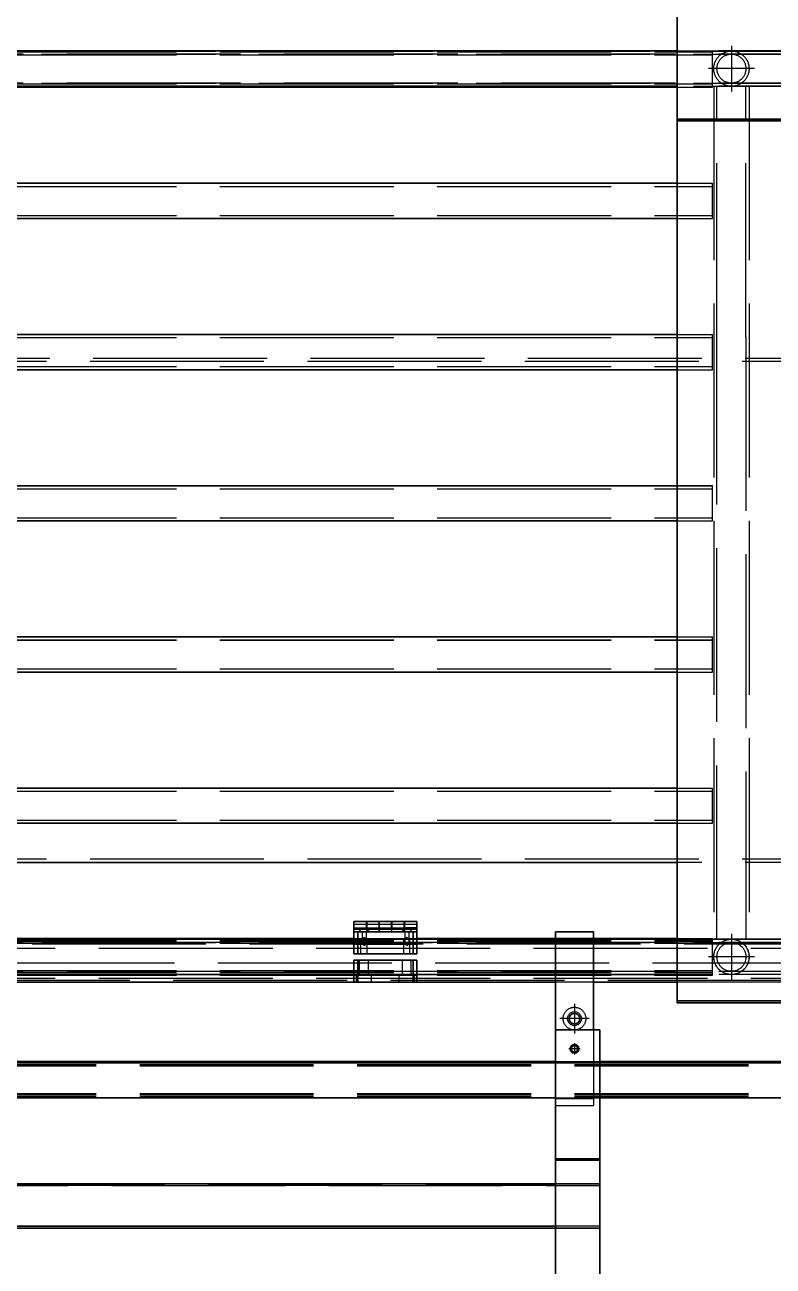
# Model space of a CAD drawing. Header units: millimetres. Extents: x -73083 to 81340, y -6859 to 6812.
# Drawn here: x -63534 to -62940, y -275 to 711 of the extents above; entities that cross this region are included whole.
import ezdxf

# ---------------------------------------------------------------- set-up
doc = ezdxf.new("R2010")
doc.units = ezdxf.units.MM
doc.linetypes.add('AM_ISO02W050', pattern=[7.5, 6, -1.5])
doc.linetypes.add('AM_ISO08W050', pattern=[18, 12, -1.5, 3, -1.5])
doc.layers.add('AM_7', color=2, linetype='AM_ISO08W050', lineweight=25)
doc.layers.add('AM_HID', color=1, linetype='AM_ISO02W050', lineweight=25)

msp = doc.modelspace()

# ---------------------------------------------------------------- linework, layer by layer
at = {"color": 7, "lineweight": 35, "ltscale": 23}
for p, q in [((-63016.43766, 635.75543), (-63016.43766, 2585.75543)), ((-63016.43815, 689.78332), (-63968.32096, 689.78338)), ((-63016.43766, 689.77917), (-63968.32048, 689.77923)), ((-63968.31803, 689.7843), (-63016.44011, 689.7843)), ((-63016.43766, 661.77917), (-63968.32048, 661.77923)), ((-63968.32048, 661.14056), (-63016.43766, 661.1405)), ((-63968.31803, 661.12854), (-63016.44011, 661.12854)), ((-63016.43913, 635.76232), (-63016.43913, -64.23774)), ((-63016.43766, 634.25653), (-63016.43766, 635.75653)), ((-63016.43766, 635.75653), (-62771.43766, 635.75653)), ((-63016.43766, 635.75543), (-62771.43766, 635.75543)), ((-63016.43766, 634.25653), (-62771.43766, 634.25653)), ((-64069.47038, 584.78326), (-63016.44059, 584.78326)), ((-64069.46843, 584.76354), (-63016.43913, 584.76354)), ((-64069.46843, 556.76354), (-63016.43913, 556.76354)), ((-64069.46843, 464.76354), (-63016.43913, 464.76354)), ((-63547.06218, 464.78326), (-63016.44059, 464.78326)), ((-64069.46843, 436.76354), (-63016.43913, 436.76354)), ((-64069.46843, 344.76354), (-63016.43913, 344.76354)), ((-64069.46843, 316.76361), (-63016.43913, 316.76348)), ((-64069.46843, 224.76361), (-63016.43913, 224.76348)), ((-64069.46843, 196.76361), (-63016.43913, 196.76348)), ((-64069.46843, 104.76361), (-63016.43913, 104.76348)), ((-64069.46843, 76.76361), (-63016.43913, 76.76348)), ((-63016.43962, 45.76177), (-64069.4694, 45.7619)), ((-63263.12223, -1.23517), (-63273.02214, -1.23517)), ((-63273.02214, -1.23517), (-63273.02214, -7.2353)), ((-63266.02214, -7.2353), (-63273.02214, -7.2353)), ((-63273.02214, -7.2353), (-63273.02214, -9.2353)), ((-63273.02214, -9.2353), (-63266.02214, -9.2353)), ((-63273.02214, -9.23554), (-63273.02214, -26.73554)), ((-63270.02214, -9.23566), (-63273.02214, -9.23554)), ((-63226.02214, -9.23566), (-63270.02214, -9.23566)), ((-63270.02214, -9.23566), (-63270.02214, -26.73566)), ((-63266.02214, -7.2353), (-63230.02214, -7.2353)), ((-63266.02214, -9.2353), (-63230.02214, -9.2353)), ((-63263.12223, -1.23517), (-63263.12223, -7.23517)), ((-63263.12223, -3.23517), (-63262.89714, -3.23517)), ((-63263.12223, -7.23517), (-63252.92253, -7.23517)), ((-63262.89714, -6.89399), (-63262.89714, -1.23517)), ((-63253.09733, -1.23517), (-63262.89714, -1.23517)), ((-63253.09733, -6.89399), (-63262.89714, -6.89399)), ((-63253.09733, -1.23517), (-63253.09733, -6.89399)), ((-63253.09733, -3.23517), (-63252.92253, -3.23517)), ((-63243.12223, -1.23517), (-63252.92253, -1.23517)), ((-63252.92253, -1.23517), (-63252.92253, -7.2353)), ((-63243.12223, -1.23517), (-63243.12223, -7.2353)), ((-63243.12223, -3.23517), (-63242.94743, -3.23517)), ((-63243.12223, -7.23517), (-63232.92253, -7.23517)), ((-63242.94743, -6.89399), (-63242.94743, -1.23517)), ((-63233.14714, -1.23517), (-63242.94743, -1.23517)), ((-63242.94743, -6.89399), (-63233.14714, -6.89399)), ((-63233.14714, -1.23517), (-63233.14714, -6.89399)), ((-63233.14714, -3.23517), (-63232.92253, -3.23517)), ((-63223.02214, -1.23517), (-63232.92253, -1.23517)), ((-63232.92253, -1.23517), (-63232.92253, -7.24335)), ((-63223.02214, -7.2353), (-63230.02214, -7.2353)), ((-63230.02214, -9.2353), (-63223.02214, -9.2353)), ((-63226.02214, -9.23566), (-63223.02214, -9.23554)), ((-63226.02214, -9.23566), (-63226.02214, -26.73566)), ((-63223.02214, -1.23517), (-63223.02214, -7.2353)), ((-63223.02214, -7.23517), (-63223.02214, -3.23517)), ((-63223.02214, -3.23517), (-63223.02214, -6.06452)), ((-63223.02214, -7.2353), (-63223.02214, -9.2353)), ((-63223.02214, -9.23554), (-63223.02214, -26.73554)), ((-63083.02214, -9.23554), (-63113.02214, -9.23554)), ((-63113.02214, -87.23554), (-63113.02214, -9.23554)), ((-63083.02214, -9.23554), (-63083.02214, -87.23554)), ((-63873.02214, -15.23542), (-63273.02262, -15.23542)), ((-63573.02214, -14.57477), (-63273.02311, -14.57477)), ((-63273.0236, -15.21418), (-63573.02214, -15.21418)), ((-63273.02311, -15.22675), (-63573.02214, -15.22675)), ((-63273.02311, -15.23017), (-63573.02165, -15.23017)), ((-63113.02311, -15.21418), (-63223.0236, -15.21418)), ((-63223.02311, -14.57477), (-63113.02214, -14.57477)), ((-63113.02311, -15.22675), (-63223.02311, -15.22675)), ((-63113.02311, -15.23017), (-63223.02311, -15.23017)), ((-63223.02262, -15.23542), (-63200.96843, -15.23542)), ((-63200.96843, -15.23542), (-63198.46843, -15.23542)), ((-63198.46843, -15.23542), (-63113.02214, -15.23542)), ((-63016.44011, -15.21418), (-63083.02311, -15.21418)), ((-63016.44011, -15.22675), (-63083.02311, -15.22675)), ((-63016.43962, -15.23017), (-63083.02311, -15.23017)), ((-63083.02214, -14.57477), (-63016.44011, -14.57477)), ((-63083.02214, -15.23542), (-63016.43913, -15.23542)), ((-63273.02214, -26.73554), (-63270.02214, -26.73566)), ((-63270.02214, -26.73566), (-63226.02214, -26.73566)), ((-63223.02214, -26.73554), (-63226.02214, -26.73566)), ((-63273.02214, -49.23554), (-63273.02214, -31.73554)), ((-63270.02214, -31.73566), (-63273.02214, -31.73554)), ((-63270.02214, -49.23566), (-63270.02214, -31.73566)), ((-63270.02214, -31.73566), (-63226.02214, -31.73566)), ((-63226.02214, -31.73566), (-63223.02214, -31.73554)), ((-63226.02214, -49.23566), (-63226.02214, -31.73566)), ((-63223.02214, -49.23554), (-63223.02214, -31.73554)), ((-63273.02262, -43.23542), (-63873.02214, -43.23542)), ((-63273.02262, -49.23505), (-63648.02214, -49.23505)), ((-63270.02214, -49.23566), (-63273.02214, -49.23554)), ((-63226.02214, -49.23566), (-63270.02214, -49.23566)), ((-63226.02214, -49.23566), (-63223.02214, -49.23554)), ((-63113.02214, -43.23542), (-63223.02262, -43.23542)), ((-63113.02214, -49.23505), (-63223.02214, -49.23505)), ((-63016.43913, -43.23542), (-63083.02214, -43.23542)), ((-63016.43913, -49.23505), (-63083.02214, -49.23505)), ((-63016.44401, -65.72529), (-63016.44401, -64.22529)), ((-63016.44401, -65.72529), (-62845.44401, -65.72529)), ((-62771.43913, -64.23774), (-63016.43913, -64.23774)), ((-63113.02214, -87.23554), (-63113.02214, -189.44819)), ((-63113.02214, -87.23554), (-63078.02214, -87.23554)), ((-63078.02214, -87.23554), (-63078.02214, -189.44819)), ((-63948.02311, -112.15497), (-63113.02165, -112.15497)), ((-63948.02214, -113.23542), (-63113.02214, -113.23542)), ((-63078.02311, -112.15497), (-62893.31511, -112.15497)), ((-63078.02214, -113.23542), (-62883.02214, -113.23542)), ((-63948.02214, -141.23542), (-63113.02214, -141.23542)), ((-63078.02214, -141.23542), (-62883.02214, -141.23542)), ((-63113.02214, -189.44819), (-63113.02214, -699.1092)), ((-63078.02214, -189.44819), (-63113.02214, -189.44819)), ((-63078.02214, -189.44819), (-63078.02214, -699.1092)), ((-63113.02311, -209.25544), (-63948.02311, -209.25544)), ((-63113.02214, -209.26117), (-63948.02214, -209.26117)), ((-63078.02214, -209.26117), (-63078.02214, -243.06867)), ((-63113.02214, -243.06867), (-63948.02214, -243.06867)), ((-63113.02214, -244.62153), (-63948.02214, -244.62153)), ((-63078.02214, -244.62153), (-63078.02214, -243.06867))]:
    msp.add_line(p, q, dxfattribs=at)
for centre, radius in [((-63098.02214, -78.23554), 4.188), ((-63098.02214, -102.23554), 3.5), ((-63098.02214, -102.23554), 2.4585)]:
    msp.add_circle(centre, radius, dxfattribs=at)
at = {"layer": 'AM_7', "ltscale": 23}
for p, q in [((-62973.46891, 693.9793), (-62973.46891, 657.57928)), ((-62955.26921, 675.77929), (-62991.66911, 675.77929)), ((-62973.47233, -14.28022), (-62973.47233, -44.18012)), ((-62973.47184, -11.02875), (-62973.47184, -47.42878)), ((-62973.44352, -11.01423), (-62973.44352, -47.41425)), ((-62955.27214, -29.2287), (-62991.67204, -29.2287)), ((-62955.24382, -29.21418), (-62991.64323, -29.21418)), ((-62958.52214, -29.23017), (-62988.42204, -29.23017)), ((-63098.02214, -66.53534), (-63098.02214, -89.93537)), ((-63086.32243, -78.2353), (-63109.72233, -78.2353)), ((-63098.02214, -97.68561), (-63098.02214, -106.78559)), ((-63093.47233, -102.23554), (-63102.57243, -102.23554))]:
    msp.add_line(p, q, dxfattribs=at)
at = {"layer": 'AM_HID', "ltscale": 23}
for p, q in [((-62845.47087, 689.7843), (-64038.47038, 689.7843)), ((-64038.46843, 689.76458), (-62845.46843, 689.76458)), ((-62845.46843, 689.76458), (-64038.46843, 689.76458)), ((-62845.4655, 689.77062), (-64038.4655, 689.77069)), ((-62845.46598, 689.76739), (-64038.4655, 689.76745)), ((-63016.44011, 689.7843), (-62845.47087, 689.7843)), ((-62845.46843, 689.78332), (-63016.43815, 689.78332)), ((-62845.46891, 689.77917), (-63016.43766, 689.77917)), ((-64069.46891, 689.14135), (-62988.46891, 689.14135)), ((-64069.46891, 689.14056), (-62988.46891, 689.1405)), ((-64069.46891, 686.64135), (-62988.46891, 686.64135)), ((-64069.46891, 686.64056), (-62988.46891, 686.6405)), ((-64069.46843, 689.14294), (-62988.46843, 689.14294)), ((-64069.46843, 689.14215), (-62988.46843, 689.14215)), ((-64069.46843, 686.64294), (-62988.46843, 686.64294)), ((-64069.46843, 686.64215), (-62988.46843, 686.64215)), ((-64069.4655, 689.13043), (-62988.4655, 689.13043)), ((-64069.4655, 689.12982), (-62988.4655, 689.12976)), ((-64069.4655, 689.12921), (-62988.4655, 689.12915)), ((-64069.4655, 689.12854), (-62988.4655, 689.12854)), ((-64069.4655, 686.63043), (-62988.4655, 686.63043)), ((-64069.4655, 686.62982), (-62988.4655, 686.62976)), ((-64069.4655, 686.62921), (-62988.4655, 686.62915)), ((-64069.4655, 686.62854), (-62988.4655, 686.62854)), ((-64038.47038, 687.2843), (-62845.47087, 687.2843)), ((-62845.47087, 687.2843), (-64038.47038, 687.2843)), ((-62845.46891, 687.27917), (-64038.4694, 687.27923)), ((-62845.46843, 687.28332), (-64038.46843, 687.28338)), ((-64038.46843, 687.26458), (-62845.46843, 687.26458)), ((-62845.46843, 687.26458), (-64038.46843, 687.26458)), ((-62845.4655, 687.27062), (-64038.4655, 687.27069)), ((-62845.46598, 687.26739), (-64038.4655, 687.26745)), ((-62988.46891, 675.14044), (-62988.46891, 689.1405)), ((-62988.46891, 661.1405), (-62988.46891, 675.14044)), ((-64069.46891, 663.64135), (-62988.46891, 663.64135)), ((-64069.46891, 663.64056), (-62988.46891, 663.6405)), ((-64069.46891, 661.14135), (-62988.46891, 661.14135)), ((-64069.46843, 663.64294), (-62988.46843, 663.64294)), ((-64069.46843, 663.64215), (-62988.46843, 663.64215)), ((-64069.46843, 661.14294), (-62988.46843, 661.14294)), ((-64069.46843, 661.14215), (-62988.46843, 661.14215)), ((-64069.4655, 663.63043), (-62988.4655, 663.63043)), ((-64069.4655, 663.62982), (-62988.4655, 663.62976)), ((-64069.4655, 663.62921), (-62988.4655, 663.62915)), ((-64069.4655, 663.62854), (-62988.4655, 663.62854)), ((-64069.4655, 661.13043), (-62988.4655, 661.13043)), ((-64069.4655, 661.12982), (-62988.4655, 661.12976)), ((-64069.4655, 661.12921), (-62988.4655, 661.12915)), ((-64038.47038, 664.2843), (-62845.47087, 664.2843)), ((-62845.47087, 664.2843), (-64038.47038, 664.2843)), ((-64038.47038, 661.7843), (-62845.47087, 661.7843)), ((-62845.47087, 661.7843), (-64038.47038, 661.7843)), ((-62845.46891, 664.27917), (-64038.4694, 664.27923)), ((-62845.46843, 664.28332), (-64038.46843, 664.28338)), ((-64038.46843, 664.26458), (-62845.46843, 664.26458)), ((-62845.46843, 664.26458), (-64038.46843, 664.26458)), ((-62845.46843, 661.78332), (-64038.46843, 661.78338)), ((-64038.46843, 661.76458), (-62845.46843, 661.76458)), ((-62845.46843, 661.76458), (-64038.46843, 661.76458)), ((-62845.4655, 664.27062), (-64038.4655, 664.27069)), ((-62845.46598, 664.26739), (-64038.4655, 664.26745)), ((-62845.4655, 661.77062), (-64038.4655, 661.77069)), ((-62845.46598, 661.76739), (-64038.4655, 661.76745)), ((-63016.44011, 661.12854), (-62988.4655, 661.12854)), ((-62845.46891, 661.77917), (-63016.43766, 661.77917)), ((-63016.43766, 661.1405), (-62988.46891, 661.1405)), ((-62987.47087, 661.7843), (-62980.18278, 661.7843)), ((-62987.47087, 661.7843), (-62987.47087, -15.21564)), ((-62987.46843, 661.76458), (-62980.18034, 661.76458)), ((-62987.46843, 661.76458), (-62987.46843, -15.23542)), ((-62984.97087, 462.78436), (-62984.97087, 661.7843)), ((-62984.96843, 462.76458), (-62984.96843, 661.76458)), ((-62980.18278, 661.7843), (-62959.47087, 661.7843)), ((-62980.18034, 661.76458), (-62959.46843, 661.76458)), ((-62961.97087, 462.78436), (-62961.97087, 661.7843)), ((-62961.96843, 462.76458), (-62961.96843, 661.76458)), ((-62959.47087, 661.7843), (-62959.47087, -15.21564)), ((-62959.46843, 661.76458), (-62959.46843, -15.23542)), ((-63016.44206, 635.77655), (-62816.44792, 635.77655)), ((-63016.44206, 634.26043), (-62771.44206, 634.26043)), ((-64069.47038, 582.28326), (-62988.47087, 582.28326)), ((-64069.46843, 582.26354), (-62988.46843, 582.26354)), ((-63016.44059, 584.78326), (-62988.47087, 584.78326)), ((-63016.43913, 584.76354), (-62988.46843, 584.76354)), ((-62988.47087, 584.76269), (-62988.47087, 584.78326)), ((-62988.46843, 556.76354), (-62988.46843, 584.76354)), ((-64069.47038, 559.28326), (-62988.47087, 559.28326)), ((-64069.47038, 556.78326), (-62988.47087, 556.78326)), ((-64069.46843, 559.26354), (-62988.46843, 559.26354)), ((-63016.43913, 556.76354), (-62988.46843, 556.76354)), ((-63016.44059, 464.78326), (-62988.47087, 464.78326)), ((-63016.43913, 464.76354), (-62988.46843, 464.76354)), ((-62988.47087, 464.76269), (-62988.47087, 464.78326)), ((-62988.46843, 436.76354), (-62988.46843, 464.76354)), ((-64069.47038, 462.28326), (-62988.47087, 462.28326)), ((-64069.46843, 462.26354), (-62988.46843, 462.26354)), ((-62984.97087, -15.21564), (-62984.97087, 462.78436)), ((-62984.96843, -15.23542), (-62984.96843, 462.76458)), ((-62961.97087, 462.78436), (-62961.97087, -15.21564)), ((-62961.96843, 462.76458), (-62961.96843, -15.23542)), ((-62824.43913, 445.76177), (-64097.4694, 445.76184)), ((-62826.93913, 443.26184), (-64221.93913, 443.2619)), ((-64069.47038, 439.28326), (-62988.47087, 439.28326)), ((-64069.47038, 436.78326), (-62988.47087, 436.78326)), ((-64069.46843, 439.26354), (-62988.46843, 439.26354)), ((-63016.43913, 436.76354), (-62988.46843, 436.76354)), ((-64069.47038, 344.78326), (-62988.47087, 344.78326)), ((-64069.47038, 342.28326), (-62988.47087, 342.28326)), ((-64069.46843, 342.26354), (-62988.46843, 342.26354)), ((-63016.43913, 344.76354), (-62988.46843, 344.76354)), ((-62988.47087, 344.76269), (-62988.47087, 344.78326)), ((-62988.46843, 316.76348), (-62988.46843, 344.76354)), ((-64069.47038, 319.28326), (-62988.47087, 319.28326)), ((-64069.47038, 316.78326), (-62988.47087, 316.78326)), ((-64069.46843, 319.26354), (-62988.46843, 319.26354)), ((-63016.43913, 316.76348), (-62988.46843, 316.76348)), ((-64069.47038, 224.78326), (-62988.47087, 224.78326)), ((-64069.47038, 222.28326), (-62988.47087, 222.28326)), ((-64069.46843, 222.26361), (-62988.46843, 222.26348)), ((-63016.43913, 224.76348), (-62988.46843, 224.76348)), ((-62988.47087, 224.76275), (-62988.47087, 224.78326)), ((-62988.46843, 196.76348), (-62988.46843, 224.76348)), ((-64069.47038, 199.28326), (-62988.47087, 199.28326)), ((-64069.46843, 199.26361), (-62988.46843, 199.26348)), ((-64069.47038, 196.78326), (-62988.47087, 196.78326)), ((-63016.43913, 196.76348), (-62988.46843, 196.76348)), ((-64069.47038, 104.78326), (-62988.47087, 104.78326)), ((-64069.47038, 102.28326), (-62988.47087, 102.28326)), ((-64069.46843, 102.26361), (-62988.46843, 102.26348)), ((-63016.43913, 104.76348), (-62988.46843, 104.76348)), ((-62988.47087, 104.76275), (-62988.47087, 104.78326)), ((-62988.46843, 76.76348), (-62988.46843, 104.76348)), ((-64069.47038, 79.28326), (-62988.47087, 79.28326)), ((-64069.46843, 79.26361), (-62988.46843, 79.26348)), ((-64069.47038, 76.78326), (-62988.47087, 76.78326)), ((-63016.43913, 76.76348), (-62988.46843, 76.76348)), ((-62826.93913, 48.26177), (-64221.93913, 48.2619)), ((-62824.43913, 45.76177), (-63016.43962, 45.76177)), ((-63273.02214, -3.23517), (-63263.12223, -3.23517)), ((-63273.02214, -7.23517), (-63273.02214, -3.23517)), ((-63273.02214, -6.06452), (-63273.02214, -3.23517)), ((-63273.02214, -3.23517), (-63263.12223, -3.23517)), ((-63273.02214, -6.06452), (-63263.12223, -6.06452)), ((-63273.02214, -6.89386), (-63263.12223, -6.89386)), ((-63273.02214, -7.23517), (-63263.12223, -7.23517)), ((-63273.02214, -7.23517), (-63263.12223, -7.23517)), ((-63273.02214, -9.23505), (-63223.02214, -9.23505)), ((-63270.02214, -26.73517), (-63270.02214, -9.23517)), ((-63267.27214, -9.23505), (-63269.27214, -7.23505)), ((-63267.27214, -9.2353), (-63269.27214, -7.2353)), ((-63266.64323, -9.23493), (-63266.64323, -19.23493)), ((-63266.64323, -9.2353), (-63266.64323, -19.2353)), ((-63263.40153, -9.2353), (-63263.40153, -19.2353)), ((-63263.40104, -9.23493), (-63263.40104, -19.23493)), ((-63263.12223, -6.06452), (-63263.12223, -3.23517)), ((-63263.12223, -7.23517), (-63252.92253, -7.23517)), ((-63263.12223, -7.23517), (-63263.12223, -9.23517)), ((-63262.89714, -3.23517), (-63253.09733, -3.23517)), ((-63262.89714, -3.23517), (-63253.09733, -3.23517)), ((-63262.89714, -6.06452), (-63253.09733, -6.06452)), ((-63262.89714, -7.23517), (-63262.89714, -6.89448)), ((-63262.89714, -9.23517), (-63262.89714, -7.23517)), ((-63262.77214, -9.23505), (-63260.77214, -7.23505)), ((-63262.77214, -9.2353), (-63260.77214, -7.2353)), ((-63253.09733, -7.23517), (-63253.09733, -6.64936)), ((-63253.09733, -9.23517), (-63253.09733, -7.23517)), ((-63252.92253, -3.23517), (-63243.12223, -3.23517)), ((-63252.92253, -3.23517), (-63252.92253, -6.06452)), ((-63252.92253, -3.23517), (-63243.12223, -3.23517)), ((-63252.92253, -6.06452), (-63243.12223, -6.06452)), ((-63252.92253, -6.89386), (-63243.12223, -6.89386)), ((-63252.92253, -7.23517), (-63243.12223, -7.23517)), ((-63252.92253, -7.23517), (-63243.12223, -7.23517)), ((-63252.92253, -7.2353), (-63252.92253, -9.23517)), ((-63243.12223, -6.06452), (-63243.12223, -3.23517)), ((-63243.12223, -7.23517), (-63232.92253, -7.23517)), ((-63243.12223, -7.2353), (-63243.12223, -9.23517)), ((-63242.94743, -3.23517), (-63233.14714, -3.23517)), ((-63242.94743, -3.23517), (-63233.14714, -3.23517)), ((-63242.94743, -6.06452), (-63233.14714, -6.06452)), ((-63242.94743, -7.23517), (-63242.94743, -6.89448)), ((-63242.94743, -9.23517), (-63242.94743, -7.23517)), ((-63233.27214, -9.23505), (-63235.27214, -7.23505)), ((-63233.27214, -9.2353), (-63235.27214, -7.2353)), ((-63233.14714, -7.23517), (-63233.14714, -6.64936)), ((-63233.14714, -9.23517), (-63233.14714, -7.23517)), ((-63232.92253, -3.23517), (-63223.02214, -3.23517)), ((-63232.92253, -3.23517), (-63232.92253, -6.06452)), ((-63232.92253, -3.23517), (-63223.02214, -3.23517)), ((-63223.02214, -6.06452), (-63232.92253, -6.06452)), ((-63223.02214, -6.89386), (-63232.92253, -6.89386)), ((-63232.92253, -7.23517), (-63223.02214, -7.23517)), ((-63232.92253, -7.23517), (-63223.02214, -7.23517)), ((-63232.92253, -7.24335), (-63232.92253, -9.23517)), ((-63232.64323, -9.23493), (-63232.64323, -19.23493)), ((-63232.64323, -9.2353), (-63232.64323, -19.2353)), ((-63229.40153, -9.2353), (-63229.40153, -19.2353)), ((-63229.40104, -9.23493), (-63229.40104, -19.23493)), ((-63228.77214, -9.23505), (-63226.77214, -7.23505)), ((-63228.77214, -9.2353), (-63226.77214, -7.2353)), ((-63226.02214, -26.73517), (-63226.02214, -9.23517)), ((-64069.47233, -15.86933), (-62988.47233, -15.86933)), ((-64069.47233, -18.36933), (-62988.47233, -18.36933)), ((-64069.47184, -15.86713), (-62988.47184, -15.86713)), ((-64069.47184, -15.86786), (-62988.47184, -15.86786)), ((-64069.47184, -15.8686), (-62988.47184, -15.8686)), ((-64069.47184, -18.36713), (-62988.47184, -18.36713)), ((-64069.47184, -18.36786), (-62988.47184, -18.36786)), ((-64069.47184, -18.3686), (-62988.47184, -18.3686)), ((-64069.44352, -17.07477), (-62988.44352, -17.07477)), ((-64069.44303, -14.5749), (-62988.44303, -14.57502)), ((-64069.44303, -14.57514), (-62988.44303, -14.57514)), ((-64069.44303, -14.57538), (-62988.44303, -14.57538)), ((-64069.44303, -14.57551), (-62988.44303, -14.57563)), ((-64069.44303, -14.57575), (-62988.44303, -14.57575)), ((-64069.44303, -14.57587), (-62988.44303, -14.57599)), ((-64069.44303, -17.0749), (-62988.44303, -17.07502)), ((-64069.44303, -17.07514), (-62988.44303, -17.07514)), ((-64069.44303, -17.07538), (-62988.44303, -17.07538)), ((-64069.44303, -17.07551), (-62988.44303, -17.07563)), ((-64069.44303, -17.07575), (-62988.44303, -17.07575)), ((-64069.44303, -17.07587), (-62988.44303, -17.07599)), ((-62845.47233, -17.73017), (-64038.47233, -17.73017)), ((-62845.47184, -17.72675), (-64038.47136, -17.72675)), ((-64038.47038, -15.21564), (-63228.47087, -15.21564)), ((-64038.47038, -17.71564), (-62845.47087, -17.71564)), ((-64038.46843, -17.73542), (-62845.46843, -17.73542)), ((-62845.44352, -17.71418), (-64038.44352, -17.71418)), ((-62845.44255, -15.21576), (-64038.44255, -15.21576)), ((-62845.44255, -17.71576), (-64038.44255, -17.71576)), ((-62873.02214, -19.23505), (-63648.02214, -19.23505)), ((-63223.0236, -15.21418), (-63273.0236, -15.21418)), ((-63273.02311, -14.57477), (-63223.02311, -14.57477)), ((-63223.02311, -15.22675), (-63273.02311, -15.22675)), ((-63223.02311, -15.23017), (-63273.02311, -15.23017)), ((-63273.02262, -15.23542), (-63228.46843, -15.23542)), ((-63273.02214, -14.73542), (-63223.02214, -14.73542)), ((-63273.02214, -19.23505), (-63223.02214, -19.23505)), ((-63265.02214, -13.81586), (-63267.48112, -15.2353)), ((-63265.02214, -13.81611), (-63267.48112, -15.23554)), ((-63267.48112, -15.2353), (-63263.84343, -15.2353)), ((-63267.48112, -26.7353), (-63267.48112, -15.2353)), ((-63263.84391, -15.23554), (-63267.48112, -15.23554)), ((-63267.48112, -26.73554), (-63267.48112, -15.23554)), ((-63264.24528, -19.2353), (-63266.64323, -19.2353)), ((-63265.02214, -20.17109), (-63266.64323, -19.2353)), ((-63262.56413, -15.2353), (-63266.20085, -15.2353)), ((-63266.20085, -15.23554), (-63262.56413, -15.23554)), ((-63263.40153, -19.2353), (-63265.79948, -19.2353)), ((-63265.02214, -13.81586), (-63262.56413, -15.2353)), ((-63265.02214, -13.81611), (-63262.56413, -15.23554)), ((-63265.02214, -20.17109), (-63263.40153, -19.2353)), ((-63262.56413, -26.7353), (-63262.56413, -15.2353)), ((-63262.56413, -26.73554), (-63262.56413, -15.23554)), ((-63231.02214, -13.81586), (-63233.48112, -15.2353)), ((-63231.02214, -13.81611), (-63233.48112, -15.23554)), ((-63233.48112, -15.2353), (-63229.84343, -15.2353)), ((-63233.48112, -26.7353), (-63233.48112, -15.2353)), ((-63233.48112, -15.23554), (-63229.84391, -15.23554)), ((-63233.48112, -26.73554), (-63233.48112, -15.23554)), ((-63231.79948, -19.2353), (-63232.64323, -19.2353)), ((-63230.24528, -19.2353), (-63232.64323, -19.2353)), ((-63231.02214, -20.17109), (-63232.64323, -19.2353)), ((-63232.20085, -15.2353), (-63228.56413, -15.2353)), ((-63232.20085, -15.23554), (-63228.56413, -15.23554)), ((-63231.79948, -19.2353), (-63229.40153, -19.2353)), ((-63231.02214, -13.81586), (-63228.56413, -15.2353)), ((-63231.02214, -13.81611), (-63228.56413, -15.23554)), ((-63231.02214, -20.17109), (-63229.40153, -19.2353)), ((-63228.56413, -26.7353), (-63228.56413, -15.2353)), ((-63228.56413, -26.73554), (-63228.56413, -15.23554)), ((-63228.47087, -15.21564), (-63225.97087, -15.21564)), ((-63228.46843, -15.23542), (-63225.96843, -15.23542)), ((-63225.97087, -15.21564), (-63200.97087, -15.21564)), ((-63225.96843, -15.23542), (-63223.02262, -15.23542)), ((-63200.97087, -15.21564), (-63198.47087, -15.21564)), ((-63198.47087, -15.21564), (-62845.47087, -15.21564)), ((-63083.02311, -15.21418), (-63113.02311, -15.21418)), ((-63083.02311, -15.22675), (-63113.02311, -15.22675)), ((-63083.02311, -15.23017), (-63113.02311, -15.23017)), ((-63113.02214, -14.57477), (-63083.02214, -14.57477)), ((-63083.02214, -14.76996), (-63113.02214, -14.76996)), ((-63113.02214, -14.76996), (-63083.02214, -14.76996)), ((-63113.02214, -15.23542), (-63083.02214, -15.23542)), ((-63113.02165, -14.76459), (-63083.02165, -14.76459)), ((-63083.02165, -14.76459), (-63113.02165, -14.76459)), ((-63016.44011, -14.57477), (-62988.44352, -14.57477)), ((-62845.44352, -15.21418), (-63016.44011, -15.21418)), ((-62845.47184, -15.22675), (-63016.44011, -15.22675)), ((-62845.47233, -15.23017), (-63016.43962, -15.23017)), ((-63016.43913, -15.23542), (-62845.46843, -15.23542)), ((-62988.47233, -29.86945), (-62988.47233, -15.86933)), ((-62988.44352, -28.57477), (-62988.44352, -14.57477)), ((-62980.18278, -15.21564), (-62987.47087, -15.21564)), ((-62980.18034, -15.23542), (-62987.46843, -15.23542)), ((-62961.97087, -15.21564), (-62984.97087, -15.21564)), ((-62961.96843, -15.23542), (-62984.96843, -15.23542)), ((-62959.47087, -15.21564), (-62980.18278, -15.21564)), ((-62959.46843, -15.23542), (-62980.18034, -15.23542)), ((-63648.02214, -22.23505), (-62871.02214, -22.23505)), ((-62988.44352, -42.57477), (-62988.44352, -28.57477)), ((-62898.02214, -34.23493), (-64108.02214, -34.23481)), ((-63270.02214, -31.7353), (-63270.02214, -49.2353)), ((-63268.52214, -43.2353), (-63268.52214, -31.7353)), ((-63268.52214, -43.23554), (-63268.52214, -31.73554)), ((-63261.52214, -43.2353), (-63261.52214, -31.7353)), ((-63261.52214, -43.23554), (-63261.52214, -31.73554)), ((-63234.52214, -43.2353), (-63234.52214, -31.7353)), ((-63234.52214, -43.23554), (-63234.52214, -31.73554)), ((-63227.52214, -43.2353), (-63227.52214, -31.7353)), ((-63227.52214, -43.23554), (-63227.52214, -31.73554)), ((-63226.02214, -31.7353), (-63226.02214, -49.2353)), ((-62988.47233, -43.86933), (-62988.47233, -29.86945)), ((-62898.02214, -49.23493), (-64108.02214, -49.23481)), ((-64106.52214, -47.73481), (-62899.52214, -47.73481)), ((-64069.47233, -41.36933), (-62988.47233, -41.36933)), ((-64069.47233, -43.86933), (-62988.47233, -43.86933)), ((-64069.47184, -41.36713), (-62988.47184, -41.36713)), ((-64069.47184, -41.36786), (-62988.47184, -41.36786)), ((-64069.47184, -41.3686), (-62988.47184, -41.3686)), ((-64069.47184, -43.86713), (-62988.47184, -43.86713)), ((-64069.47184, -43.86786), (-62988.47184, -43.86786)), ((-64069.47184, -43.8686), (-62988.47184, -43.8686)), ((-64069.44352, -40.07477), (-62988.44352, -40.07477)), ((-64069.44352, -42.57477), (-62988.44352, -42.57477)), ((-64069.44303, -40.0749), (-62988.44303, -40.07502)), ((-64069.44303, -40.07514), (-62988.44303, -40.07514)), ((-64069.44303, -40.07538), (-62988.44303, -40.07538)), ((-64069.44303, -40.07551), (-62988.44303, -40.07563)), ((-64069.44303, -40.07575), (-62988.44303, -40.07575)), ((-64069.44303, -40.07587), (-62988.44303, -40.07599)), ((-64069.44303, -42.5749), (-62988.44303, -42.57502)), ((-64069.44303, -42.57514), (-62988.44303, -42.57514)), ((-64069.44303, -42.57538), (-62988.44303, -42.57538)), ((-64069.44303, -42.57551), (-62988.44303, -42.57563)), ((-64069.44303, -42.57575), (-62988.44303, -42.57575)), ((-64069.44303, -42.57587), (-62988.44303, -42.57599)), ((-62845.47233, -40.73017), (-64038.47233, -40.73017)), ((-62845.47233, -43.23017), (-64038.47233, -43.23017)), ((-62845.47184, -40.72675), (-64038.47136, -40.72675)), ((-62845.47184, -43.22675), (-64038.47136, -43.22675)), ((-62845.47087, -40.71564), (-64038.47038, -40.71564)), ((-62845.47087, -43.21564), (-64038.47038, -43.21564)), ((-62845.46843, -40.73542), (-64038.46843, -40.73542)), ((-62845.44352, -40.71418), (-64038.44352, -40.71418)), ((-62845.44352, -43.21418), (-64038.44352, -43.21418)), ((-62845.44255, -40.71576), (-64038.44255, -40.71576)), ((-62845.44255, -43.21576), (-64038.44255, -43.21576)), ((-63648.02214, -46.23505), (-62871.02214, -46.23505)), ((-63223.02262, -43.23542), (-63273.02262, -43.23542)), ((-63273.02214, -43.73542), (-63223.02214, -43.73542)), ((-63271.02214, -49.2353), (-63271.02214, -43.2353)), ((-63262.14616, -43.23554), (-63271.02214, -43.23554)), ((-63271.02214, -49.23554), (-63271.02214, -43.23554)), ((-63259.02214, -43.23554), (-63262.14616, -43.23554)), ((-63259.02214, -49.2353), (-63259.02214, -43.2353)), ((-63259.02214, -49.23554), (-63259.02214, -43.23554)), ((-63237.02214, -49.2353), (-63237.02214, -43.2353)), ((-63228.14616, -43.23554), (-63237.02214, -43.23554)), ((-63237.02214, -49.23554), (-63237.02214, -43.23554)), ((-63225.02214, -43.23554), (-63228.14616, -43.23554)), ((-63225.02214, -49.2353), (-63225.02214, -43.2353)), ((-63225.02214, -49.23554), (-63225.02214, -43.23554)), ((-63083.02214, -43.23542), (-63113.02214, -43.23542)), ((-63113.02214, -43.70087), (-63083.02214, -43.70087)), ((-63083.02214, -43.70087), (-63113.02214, -43.70087)), ((-63083.02214, -49.23505), (-63113.02214, -49.23505)), ((-63083.02165, -43.6955), (-63113.02165, -43.6955)), ((-63113.02165, -43.6955), (-63083.02165, -43.6955)), ((-62845.46843, -43.23542), (-63016.43913, -43.23542)), ((-62873.02214, -49.23505), (-63016.43913, -49.23505)), ((-63016.44401, -64.22529), (-62771.44401, -64.22529)), ((-62816.44694, -64.22345), (-63016.44206, -64.22345)), ((-63113.02214, -147.23554), (-63113.02214, -87.23554)), ((-63083.02214, -87.23554), (-63083.02214, -147.23554)), ((-64133.02214, -115.73542), (-62883.02214, -115.73542)), ((-64133.02165, -114.65497), (-62883.02165, -114.65497)), ((-63113.02214, -112.76996), (-63083.02214, -112.76996)), ((-63113.02214, -112.76996), (-63083.02214, -112.76996)), ((-63113.02214, -113.23542), (-63078.02214, -113.23542)), ((-63113.02165, -112.15497), (-63078.02311, -112.15497)), ((-63083.02165, -112.76459), (-63113.02165, -112.76459)), ((-63083.02165, -112.76459), (-63113.02165, -112.76459)), ((-64133.02165, -137.65497), (-62883.02165, -137.65497)), ((-64133.02214, -138.73542), (-62883.02214, -138.73542)), ((-64133.02165, -140.15497), (-62883.02165, -140.15497)), ((-63113.02214, -141.23542), (-63078.02214, -141.23542)), ((-63113.02214, -141.70087), (-63083.02214, -141.70087)), ((-63083.02214, -141.70087), (-63113.02214, -141.70087)), ((-63113.02214, -147.23554), (-63083.02214, -147.23554)), ((-63083.02165, -141.6955), (-63113.02165, -141.6955)), ((-63113.02165, -141.6955), (-63083.02165, -141.6955)), ((-63078.02214, -190.48957), (-63113.02214, -190.48957)), ((-63113.02165, -189.44233), (-63078.02165, -189.44233)), ((-63113.02165, -190.48383), (-63078.02165, -190.48383)), ((-63983.02214, -210.81415), (-63078.02214, -210.81403)), ((-63078.02165, -210.80842), (-63983.02165, -210.80842)), ((-63078.02165, -209.25544), (-63113.02311, -209.25544)), ((-63078.02214, -209.26117), (-63113.02214, -209.26117)), ((-63078.02165, -243.06281), (-63983.02165, -243.06281)), ((-63983.02165, -244.61579), (-63078.02165, -244.61567)), ((-63078.02214, -243.06867), (-63113.02214, -243.06867)), ((-63078.02214, -244.62153), (-63113.02214, -244.62153))]:
    msp.add_line(p, q, dxfattribs=at)
for centre, radius in [((-62973.46891, 675.77929), 14), ((-62973.46891, 675.77929), 11.5), ((-62973.47184, -29.2287), 14), ((-62973.44352, -29.21418), 14), ((-62973.47233, -29.23017), 11.5), ((-62973.44352, -29.21418), 11.5), ((-63098.02214, -78.2353), 9), ((-63098.02214, -78.23542), 5.5)]:
    msp.add_circle(centre, radius, dxfattribs=at)
for centre, radius, start, end in [((-63098.02165, -78.23017), 5.5, 117.60211517, 118.68826551), ((-63098.02165, -78.23005), 4.188, 117.60211517, 118.7025406), ((-63098.02165, -78.23017), 9, 298.62384499, 308.85211132), ((-63098.02165, -102.22992), 3.5, 231.14789391, 241.38152536), ((-63098.02165, -102.23005), 2.4585, 61.31122041, 62.39788984)]:
    msp.add_arc(centre, radius, start, end, dxfattribs=at)

doc.saveas('drawing.dxf')
